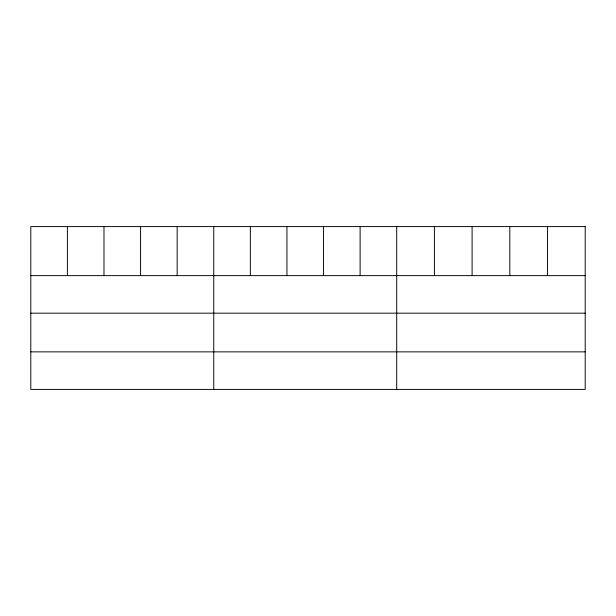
<?xml version="1.0" encoding="UTF-8"?>
<svg xmlns="http://www.w3.org/2000/svg" width="616" height="616" viewBox="0 0 616 616"><rect width="100%" height="100%" fill="white"/><g stroke="black" fill="none" stroke-linecap="round" stroke-linejoin="round"><path stroke-width="0.92" d="M30.8 275.629L585.2 275.629M30.8 313.174L585.2 313.174M30.8 351.867L585.2 351.867M547.501 226.588L547.501 275.629M509.802 226.588L509.802 275.629M472.102 226.588L472.102 275.629M434.403 226.588L434.403 275.629M396.704 226.588L396.704 389.412M360.114 226.588L360.114 275.629M323.523 226.588L323.523 275.629M286.933 226.588L286.933 275.629M250.342 226.588L250.342 275.629M213.752 226.588L213.752 389.412M177.162 226.588L177.162 275.629M140.571 226.588L140.571 275.629M103.981 226.588L103.981 275.629M67.39 226.588L67.39 275.629M585.2 226.588L30.8 226.588L30.8 389.412L585.2 389.412L585.2 226.588"/></g></svg>
